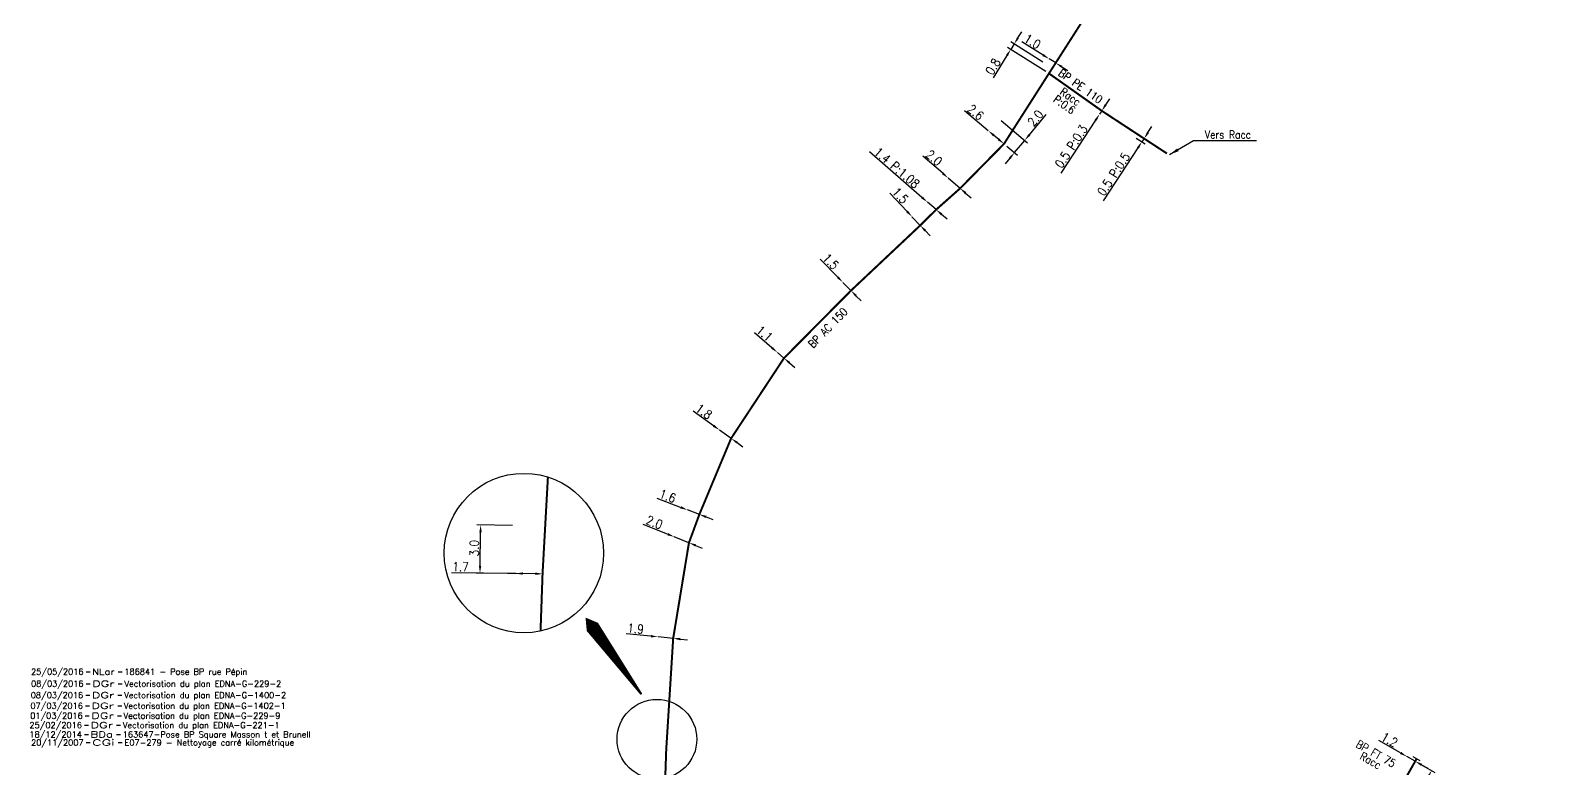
# Model space of a CAD drawing. Header units: millimetres. Extents: x 185000 to 186000, y 127990 to 129010.
# Drawn here: x 185510.9 to 185699.9, y 128261.5 to 128353.8 of the extents above; entities that cross this region are included whole.
import ezdxf
from ezdxf.enums import TextEntityAlignment as Align

# ---------------------------------------------------------------- set-up
doc = ezdxf.new("R2010")
doc.units = ezdxf.units.MM
doc.header["$PDMODE"] = 34
for name, pattern in [('L_25_AP', [2000, 1000, 1000]), ('L_25_FT', [2000, 1000, 1000]), ('L_RAC_PE', [3.5, 2, -1.5])]:
    doc.linetypes.add(name, pattern=pattern)
doc.layers.get('0').update_dxf_attribs({"linetype": 'CONTINUOUS'})
doc.layers.get('DEFPOINTS').update_dxf_attribs({"linetype": 'CONTINUOUS'})
for name, color, linetype in [('L_150', 1, 'CONTINUOUS'), ('L_170', 7, 'CONTINUOUS'), ('L_340', 7, 'CONTINUOUS'), ('L_900', 7, 'CONTINUOUS')]:
    doc.layers.add(name, color=color, linetype=linetype)
doc.layers.add('L_910', color=7, linetype='CONTINUOUS', plot=False)
doc.styles.get("Standard").update_dxf_attribs({"font": 'romans.shx', "width": 0.85})
doc.dimstyles.get("Standard").update_dxf_attribs({"dimtxt": 1.5, "dimasz": 1.2, "dimexe": 0.625, "dimexo": 0.625, "dimgap": 0.25, "dimtad": 1, "dimdec": 1, "dimzin": 0, "dimdsep": 46, "dimtxsty": 'Standard', "dimcen": -0.5, "dimadec": 0, "dimazin": 0, "dimtfac": 1, "dimtdec": 1, "dimtmove": 0, "dimatfit": 3, "dimfxl": 0, "dimtolj": 1, "dimtzin": 0, "dimarcsym": 0})

# ---------------------------------------------------------------- blocks, each defined once
blk = doc.blocks.new('GIS_MODF')
at = {"color": 0, "linetype": 'Continuous', "flags": 128}
for points in [[(-2.26, -0.01), (-1.76, -0.01)], [(1.76, -0.01), (2.26, -0.01)]]:
    blk.add_lwpolyline(points, dxfattribs=at)
at = {"color": 0, "linetype": 'Continuous'}
blk.add_attdef('DATE', text='', height=0.75, dxfattribs=at).set_placement((-2.58, -0.39), align=Align.RIGHT)
at = {"color": 0, "linetype": 'Continuous', "width": 3.590909}
blk.add_attdef('USER', text='', height=0.75, dxfattribs=at).set_placement((-1.52, -0.39), (1.31, -0.39), align=Align.FIT)
at = {"color": 0, "linetype": 'Continuous'}
blk.add_attdef('DESC', (2.53, -0.39), '', height=0.75, dxfattribs=at)
blk = doc.blocks.new('*D1712')
at = {"layer": 'DEFPOINTS', "color": 0, "linetype": 'Continuous', "transparency": 16777216}
for p in [(185567.22, 128291.95), (185571.68, 128291.89), (185574.96, 128285.84)]:
    blk.add_point(p, dxfattribs=at)
at = {"layer": 'L_900', "color": 0, "linetype": 'Continuous', "lineweight": -2, "transparency": 16777216}
for p, q in [((185571.21, 128291.89), (185566.75, 128291.95)), ((185567.15, 128286.85), (185567.21, 128291.05)), ((185574.49, 128285.85), (185566.67, 128285.95))]:
    blk.add_line(p, q, dxfattribs=at)
at = {"layer": 'L_900', "color": 0, "linetype": 'Continuous', "transparency": 16777216}
for points in [[(185567.06, 128291.05), (185567.36, 128291.04), (185567.22, 128291.95)], [(185567, 128286.85), (185567.3, 128286.84), (185567.14, 128285.95)]]:
    blk.add_solid(points, dxfattribs=at)
at = {"layer": 'L_900', "color": 0, "linetype": 'Continuous', "transparency": 16777216, "insert": (185566.43, 128289.05), "char_height": 1.125, "attachment_point": 5, "rotation": 89.248}
blk.add_mtext('\\A1;3.0', dxfattribs=at)
blk = doc.blocks.new('*D1713')
at = {"layer": 'DEFPOINTS', "color": 0, "linetype": 'Continuous', "transparency": 16777216}
for p in [(185571.6, 128285.89), (185571.6, 128285.89), (185574.96, 128285.84)]:
    blk.add_point(p, dxfattribs=at)
at = {"layer": 'L_900', "color": 0, "linetype": 'Continuous', "lineweight": -2, "transparency": 16777216}
for p, q in [((185571.6, 128285.89), (185563.59, 128285.99)), ((185574.06, 128285.86), (185572.5, 128285.88))]:
    blk.add_line(p, q, dxfattribs=at)
at = {"layer": 'L_900', "color": 0, "linetype": 'Continuous', "transparency": 16777216}
for points in [[(185572.5, 128286.03), (185572.49, 128285.73), (185571.6, 128285.89)], [(185574.06, 128286.01), (185574.05, 128285.71), (185574.96, 128285.84)]]:
    blk.add_solid(points, dxfattribs=at)
at = {"layer": 'L_900', "color": 0, "linetype": 'Continuous', "transparency": 16777216, "insert": (185564.72, 128286.73), "char_height": 1.125, "attachment_point": 5, "rotation": 359.248}
blk.add_mtext('\\A1;1.7', dxfattribs=at)
blk = doc.blocks.new('*D1714')
at = {"layer": 'DEFPOINTS', "color": 0, "linetype": 'Continuous', "transparency": 16777216}
for p in [(185631.91, 128342.8), (185632.64, 128339.58), (185635.23, 128340.02)]:
    blk.add_point(p, dxfattribs=at)
at = {"layer": 'L_150', "color": 0, "linetype": 'Continuous', "lineweight": -2, "transparency": 16777216}
for p, q in [((185632.27, 128342.5), (185635.59, 128339.72)), ((185635.81, 128340.71), (185637.91, 128343.23)), ((185633.95, 128338.49), (185635.23, 128340.02)), ((185633.38, 128337.79), (185632.8, 128337.1)), ((185633, 128339.28), (185634.31, 128338.18))]:
    blk.add_line(p, q, dxfattribs=at)
at = {"layer": 'L_150', "color": 0, "linetype": 'Continuous', "transparency": 16777216}
for points in [[(185635.7, 128340.81), (185635.93, 128340.62), (185635.23, 128340.02)], [(185633.26, 128337.89), (185633.49, 128337.7), (185633.95, 128338.49)]]:
    blk.add_solid(points, dxfattribs=at)
at = {"layer": 'L_150', "color": 0, "linetype": 'Continuous', "transparency": 16777216, "insert": (185636.57, 128342.8), "char_height": 1.125, "attachment_point": 5, "rotation": 50.1406}
blk.add_mtext('\\A1;2.0', dxfattribs=at)
blk = doc.blocks.new('*D1715')
at = {"layer": 'DEFPOINTS', "color": 0, "linetype": 'Continuous', "transparency": 16777216}
for p in [(185630.68, 128341.22), (185630.68, 128341.22), (185632.64, 128339.58)]:
    blk.add_point(p, dxfattribs=at)
at = {"layer": 'L_150', "color": 0, "linetype": 'Continuous', "lineweight": -2, "transparency": 16777216}
for p, q in [((185630.68, 128341.22), (185627.7, 128343.7)), ((185631.95, 128340.16), (185631.37, 128340.64))]:
    blk.add_line(p, q, dxfattribs=at)
at = {"layer": 'L_150', "color": 0, "linetype": 'Continuous', "transparency": 16777216}
for points in [[(185631.47, 128340.75), (185631.28, 128340.52), (185630.68, 128341.22)], [(185632.04, 128340.27), (185631.85, 128340.04), (185632.64, 128339.58)]]:
    blk.add_solid(points, dxfattribs=at)
at = {"layer": 'L_150', "color": 0, "linetype": 'Continuous', "transparency": 16777216, "insert": (185629.1, 128343.52), "char_height": 1.125, "attachment_point": 5, "rotation": 320.1406}
blk.add_mtext('\\A1;2.6', dxfattribs=at)
blk = doc.blocks.new('*D1716')
at = {"layer": 'DEFPOINTS', "color": 0, "linetype": 'Continuous', "transparency": 16777216}
for p in [(185625.67, 128335.31), (185625.67, 128335.31), (185627.16, 128334.02)]:
    blk.add_point(p, dxfattribs=at)
at = {"layer": 'L_150', "color": 0, "linetype": 'Continuous', "lineweight": -2, "transparency": 16777216}
for p, q in [((185624.99, 128335.9), (185622.5, 128338.04)), ((185627.16, 128334.02), (185625.67, 128335.31)), ((185627.84, 128333.43), (185628.52, 128332.84))]:
    blk.add_line(p, q, dxfattribs=at)
at = {"layer": 'L_150', "color": 0, "linetype": 'Continuous', "transparency": 16777216}
for points in [[(185625.08, 128336.01), (185624.89, 128335.78), (185625.67, 128335.31)], [(185627.94, 128333.55), (185627.74, 128333.32), (185627.16, 128334.02)]]:
    blk.add_solid(points, dxfattribs=at)
at = {"layer": 'L_150', "color": 0, "linetype": 'Continuous', "transparency": 16777216, "insert": (185623.89, 128337.83), "char_height": 1.125, "attachment_point": 5, "rotation": 319.2222}
blk.add_mtext('\\A1;2.0', dxfattribs=at)
blk = doc.blocks.new('*D1717')
at = {"layer": 'DEFPOINTS', "color": 0, "linetype": 'Continuous', "transparency": 16777216}
for p in [(185623.07, 128332.3), (185623.07, 128332.3), (185624.16, 128331.36)]:
    blk.add_point(p, dxfattribs=at)
at = {"layer": 'L_150', "color": 0, "linetype": 'Continuous', "lineweight": -2, "transparency": 16777216}
for p, q in [((185622.39, 128332.89), (185615.81, 128338.57)), ((185624.16, 128331.36), (185623.07, 128332.3)), ((185624.84, 128330.78), (185625.52, 128330.19))]:
    blk.add_line(p, q, dxfattribs=at)
at = {"layer": 'L_150', "color": 0, "linetype": 'Continuous', "transparency": 16777216}
for points in [[(185622.49, 128333), (185622.29, 128332.77), (185623.07, 128332.3)], [(185624.94, 128330.89), (185624.74, 128330.66), (185624.16, 128331.36)]]:
    blk.add_solid(points, dxfattribs=at)
at = {"layer": 'L_150', "color": 0, "linetype": 'Continuous', "transparency": 16777216, "insert": (185619.25, 128336.59), "char_height": 1.125, "attachment_point": 5, "rotation": 319.2222}
blk.add_mtext('\\A1;1.4 P:1.08', dxfattribs=at)
blk = doc.blocks.new('*D1718')
at = {"layer": 'DEFPOINTS', "color": 0, "linetype": 'Continuous', "transparency": 16777216}
for p in [(185621.14, 128330.48), (185621.14, 128330.48), (185622.17, 128329.39)]:
    blk.add_point(p, dxfattribs=at)
at = {"layer": 'L_150', "color": 0, "linetype": 'Continuous', "lineweight": -2, "transparency": 16777216}
for p, q in [((185620.52, 128331.13), (185618.36, 128333.41)), ((185622.17, 128329.39), (185621.14, 128330.48)), ((185622.79, 128328.74), (185623.41, 128328.08))]:
    blk.add_line(p, q, dxfattribs=at)
at = {"layer": 'L_150', "color": 0, "linetype": 'Continuous', "transparency": 16777216}
for points in [[(185620.63, 128331.24), (185620.41, 128331.03), (185621.14, 128330.48)], [(185622.9, 128328.84), (185622.68, 128328.64), (185622.17, 128329.39)]]:
    blk.add_solid(points, dxfattribs=at)
at = {"layer": 'L_150', "color": 0, "linetype": 'Continuous', "transparency": 16777216, "insert": (185619.67, 128333.12), "char_height": 1.125, "attachment_point": 5, "rotation": 313.4607}
blk.add_mtext('\\A1;1.5', dxfattribs=at)
blk = doc.blocks.new('*D1719')
at = {"layer": 'DEFPOINTS', "color": 0, "linetype": 'Continuous', "transparency": 16777216}
for p in [(185612.5, 128322.27), (185612.5, 128322.27), (185613.51, 128321.24)]:
    blk.add_point(p, dxfattribs=at)
at = {"layer": 'L_150', "color": 0, "linetype": 'Continuous', "lineweight": -2, "transparency": 16777216}
for p, q in [((185611.87, 128322.92), (185609.66, 128325.16)), ((185613.51, 128321.24), (185612.5, 128322.27)), ((185614.14, 128320.6), (185614.77, 128319.96))]:
    blk.add_line(p, q, dxfattribs=at)
at = {"layer": 'L_150', "color": 0, "linetype": 'Continuous', "transparency": 16777216}
for points in [[(185611.97, 128323.02), (185611.76, 128322.81), (185612.5, 128322.27)], [(185614.25, 128320.7), (185614.04, 128320.49), (185613.51, 128321.24)]]:
    blk.add_solid(points, dxfattribs=at)
at = {"layer": 'L_150', "color": 0, "linetype": 'Continuous', "transparency": 16777216, "insert": (185610.98, 128324.88), "char_height": 1.125, "attachment_point": 5, "rotation": 314.4959}
blk.add_mtext('\\A1;1.5', dxfattribs=at)
blk = doc.blocks.new('*D1720')
at = {"layer": 'DEFPOINTS', "color": 0, "linetype": 'Continuous', "transparency": 16777216}
for p in [(185604.32, 128313.5), (185604.32, 128313.5), (185605.14, 128312.8)]:
    blk.add_point(p, dxfattribs=at)
at = {"layer": 'L_150', "color": 0, "linetype": 'Continuous', "lineweight": -2, "transparency": 16777216}
for p, q in [((185603.64, 128314.09), (185601.47, 128315.96)), ((185605.14, 128312.8), (185604.32, 128313.5)), ((185605.82, 128312.21), (185606.51, 128311.62))]:
    blk.add_line(p, q, dxfattribs=at)
at = {"layer": 'L_150', "color": 0, "linetype": 'Continuous', "transparency": 16777216}
for points in [[(185603.74, 128314.2), (185603.54, 128313.98), (185604.32, 128313.5)], [(185605.92, 128312.33), (185605.73, 128312.1), (185605.14, 128312.8)]]:
    blk.add_solid(points, dxfattribs=at)
at = {"layer": 'L_150', "color": 0, "linetype": 'Continuous', "transparency": 16777216, "insert": (185602.7, 128315.89), "char_height": 1.125, "attachment_point": 5, "rotation": 319.3192}
blk.add_mtext('\\A1;1.1', dxfattribs=at)
blk = doc.blocks.new('*D1721')
at = {"layer": 'DEFPOINTS', "color": 0, "linetype": 'Continuous', "transparency": 16777216}
for p in [(185593.07, 128293.84), (185593.07, 128293.84), (185594.56, 128293.27)]:
    blk.add_point(p, dxfattribs=at)
at = {"layer": 'L_150', "color": 0, "linetype": 'Continuous', "lineweight": -2, "transparency": 16777216}
for p, q in [((185592.22, 128294.15), (185589.28, 128295.26)), ((185594.56, 128293.27), (185593.07, 128293.84)), ((185595.41, 128292.96), (185596.25, 128292.64))]:
    blk.add_line(p, q, dxfattribs=at)
at = {"layer": 'L_150', "color": 0, "linetype": 'Continuous', "transparency": 16777216}
for points in [[(185592.28, 128294.3), (185592.17, 128294.01), (185593.07, 128293.84)], [(185595.46, 128293.1), (185595.35, 128292.82), (185594.56, 128293.27)]]:
    blk.add_solid(points, dxfattribs=at)
at = {"layer": 'L_150', "color": 0, "linetype": 'Continuous', "transparency": 16777216, "insert": (185590.6, 128295.57), "char_height": 1.125, "attachment_point": 5, "rotation": 339.3777}
blk.add_mtext('\\A1;1.6', dxfattribs=at)
blk = doc.blocks.new('*D1722')
at = {"layer": 'DEFPOINTS', "color": 0, "linetype": 'Continuous', "transparency": 16777216}
for p in [(185591.43, 128290.47), (185591.43, 128290.47), (185593.26, 128289.73)]:
    blk.add_point(p, dxfattribs=at)
at = {"layer": 'L_150', "color": 0, "linetype": 'Continuous', "lineweight": -2, "transparency": 16777216}
for p, q in [((185590.59, 128290.8), (185587.55, 128292.03)), ((185593.26, 128289.73), (185591.43, 128290.47)), ((185594.09, 128289.39), (185594.93, 128289.06))]:
    blk.add_line(p, q, dxfattribs=at)
at = {"layer": 'L_150', "color": 0, "linetype": 'Continuous', "transparency": 16777216}
for points in [[(185590.65, 128290.94), (185590.54, 128290.66), (185591.43, 128290.47)], [(185594.15, 128289.53), (185594.04, 128289.26), (185593.26, 128289.73)]]:
    blk.add_solid(points, dxfattribs=at)
at = {"layer": 'L_150', "color": 0, "linetype": 'Continuous', "transparency": 16777216, "insert": (185588.94, 128292.28), "char_height": 1.125, "attachment_point": 5, "rotation": 338.0798}
blk.add_mtext('\\A1;2.0', dxfattribs=at)
blk = doc.blocks.new('*D1723')
at = {"layer": 'DEFPOINTS', "color": 0, "linetype": 'Continuous', "transparency": 16777216}
for p in [(185589.4, 128277.97), (185589.4, 128277.97), (185591.29, 128277.78)]:
    blk.add_point(p, dxfattribs=at)
at = {"layer": 'L_150', "color": 0, "linetype": 'Continuous', "lineweight": -2, "transparency": 16777216}
for p, q in [((185588.5, 128278.06), (185585.42, 128278.36)), ((185591.29, 128277.78), (185589.4, 128277.97)), ((185592.19, 128277.69), (185593.08, 128277.6))]:
    blk.add_line(p, q, dxfattribs=at)
at = {"layer": 'L_150', "color": 0, "linetype": 'Continuous', "transparency": 16777216}
for points in [[(185588.52, 128278.2), (185588.49, 128277.91), (185589.4, 128277.97)], [(185592.2, 128277.84), (185592.17, 128277.54), (185591.29, 128277.78)]]:
    blk.add_solid(points, dxfattribs=at)
at = {"layer": 'L_150', "color": 0, "linetype": 'Continuous', "transparency": 16777216, "insert": (185586.59, 128279), "char_height": 1.125, "attachment_point": 5, "rotation": 354.3439}
blk.add_mtext('\\A1;1.9', dxfattribs=at)
blk = doc.blocks.new('*D1724')
at = {"layer": 'DEFPOINTS', "color": 0, "linetype": 'Continuous', "transparency": 16777216}
for p in [(185638.29, 128350.2), (185638.29, 128350.2), (185639.1, 128349.69)]:
    blk.add_point(p, dxfattribs=at)
at = {"layer": 'L_150', "color": 0, "linetype": 'Continuous', "lineweight": -2, "transparency": 16777216}
for p, q in [((185637.52, 128350.68), (185634.86, 128352.34)), ((185639.1, 128349.69), (185638.29, 128350.2)), ((185639.87, 128349.22), (185640.63, 128348.74))]:
    blk.add_line(p, q, dxfattribs=at)
at = {"layer": 'L_150', "color": 0, "linetype": 'Continuous', "transparency": 16777216}
for points in [[(185637.6, 128350.81), (185637.44, 128350.55), (185638.29, 128350.2)], [(185639.94, 128349.34), (185639.79, 128349.09), (185639.1, 128349.69)]]:
    blk.add_solid(points, dxfattribs=at)
at = {"layer": 'L_150', "color": 0, "linetype": 'Continuous', "transparency": 16777216, "insert": (185636.2, 128352.38), "char_height": 1.125, "attachment_point": 5, "rotation": 328.0569}
blk.add_mtext('\\A1;1.0', dxfattribs=at)
blk = doc.blocks.new('*D1728')
at = {"layer": 'DEFPOINTS', "color": 0, "linetype": 'Continuous', "transparency": 16777216}
for p in [(185633.91, 128352.06), (185637.89, 128349.56), (185638.26, 128348.38)]:
    blk.add_point(p, dxfattribs=at)
at = {"layer": 'L_170', "color": 0, "linetype": 'Continuous', "lineweight": -2, "transparency": 16777216}
for p, q in [((185634.38, 128352.82), (185634.86, 128353.59)), ((185637.87, 128348.63), (185633.09, 128351.63)), ((185633.91, 128352.06), (185633.48, 128351.38)), ((185637.49, 128349.81), (185633.51, 128352.31)), ((185633.01, 128350.62), (185631.27, 128347.84))]:
    blk.add_line(p, q, dxfattribs=at)
at = {"layer": 'L_170', "color": 0, "linetype": 'Continuous', "transparency": 16777216}
for points in [[(185634.26, 128352.9), (185634.51, 128352.74), (185633.91, 128352.06)], [(185632.88, 128350.7), (185633.13, 128350.54), (185633.48, 128351.38)]]:
    blk.add_solid(points, dxfattribs=at)
at = {"layer": 'L_170', "color": 0, "linetype": 'Continuous', "transparency": 16777216, "insert": (185631.26, 128349.24), "char_height": 1.125, "attachment_point": 5, "rotation": 58.0569}
blk.add_mtext('\\A1;0.8', dxfattribs=at)
blk = doc.blocks.new('*D1729')
at = {"layer": 'DEFPOINTS', "color": 0, "linetype": 'Continuous', "transparency": 16777216}
for p in [(185644.59, 128343.29), (185644.59, 128343.29), (185644.86, 128343.71)]:
    blk.add_point(p, dxfattribs=at)
at = {"layer": 'L_170', "color": 0, "linetype": 'Continuous', "lineweight": -2, "transparency": 16777216}
for p, q in [((185645.35, 128344.46), (185645.85, 128345.21)), ((185644.86, 128343.71), (185644.59, 128343.29)), ((185644.09, 128342.54), (185639.75, 128335.91))]:
    blk.add_line(p, q, dxfattribs=at)
at = {"layer": 'L_170', "color": 0, "linetype": 'Continuous', "transparency": 16777216}
for points in [[(185643.97, 128342.62), (185644.22, 128342.45), (185644.59, 128343.29)], [(185645.23, 128344.54), (185645.48, 128344.38), (185644.86, 128343.71)]]:
    blk.add_solid(points, dxfattribs=at)
at = {"layer": 'L_170', "color": 0, "linetype": 'Continuous', "transparency": 16777216, "insert": (185641.05, 128339.26), "char_height": 1.125, "attachment_point": 5, "rotation": 56.7825}
blk.add_mtext('\\A1;0.5 P:0.3', dxfattribs=at)
blk = doc.blocks.new('*D1730')
at = {"layer": 'DEFPOINTS', "color": 0, "linetype": 'Continuous', "transparency": 16777216}
for p in [(185648.77, 128340.55), (185649.04, 128340.97), (185649.87, 128339.83)]:
    blk.add_point(p, dxfattribs=at)
at = {"layer": 'L_170', "color": 0, "linetype": 'Continuous', "lineweight": -2, "transparency": 16777216}
for p, q in [((185650.64, 128341), (185651.13, 128341.75)), ((185649.16, 128340.29), (185650.27, 128339.57)), ((185649.43, 128340.71), (185650.54, 128339.99)), ((185650.15, 128340.24), (185649.87, 128339.83)), ((185649.38, 128339.07), (185645.04, 128332.44))]:
    blk.add_line(p, q, dxfattribs=at)
at = {"layer": 'L_170', "color": 0, "linetype": 'Continuous', "transparency": 16777216}
for points in [[(185649.26, 128339.16), (185649.51, 128338.99), (185649.87, 128339.83)], [(185650.52, 128341.08), (185650.77, 128340.92), (185650.15, 128340.24)]]:
    blk.add_solid(points, dxfattribs=at)
at = {"layer": 'L_170', "color": 0, "linetype": 'Continuous', "transparency": 16777216, "insert": (185646.34, 128335.79), "char_height": 1.125, "attachment_point": 5, "rotation": 56.7825}
blk.add_mtext('\\A1;0.5 P:0.5', dxfattribs=at)
blk = doc.blocks.new('*D1747')
at = {"layer": 'DEFPOINTS', "color": 0, "linetype": 'Continuous', "transparency": 16777216}
for p in [(185684.04, 128262.42), (185678.96, 128255.88), (185682.06, 128254.12)]:
    blk.add_point(p, dxfattribs=at)
at = {"layer": 'L_340', "color": 0, "linetype": 'Continuous', "lineweight": -2, "transparency": 16777216}
for p, q in [((185684.45, 128262.19), (185686.5, 128261.03)), ((185685.65, 128260.48), (185682.5, 128254.91)), ((185679.37, 128255.65), (185682.46, 128253.89)), ((185682.06, 128254.12), (185679.98, 128250.46))]:
    blk.add_line(p, q, dxfattribs=at)
at = {"layer": 'L_340', "color": 0, "linetype": 'Continuous', "transparency": 16777216}
for points in [[(185685.52, 128260.55), (185685.78, 128260.4), (185686.1, 128261.26)], [(185682.37, 128254.98), (185682.63, 128254.83), (185682.06, 128254.12)]]:
    blk.add_solid(points, dxfattribs=at)
at = {"layer": 'L_340', "color": 0, "linetype": 'Continuous', "transparency": 16777216, "insert": (185679.91, 128251.86), "char_height": 1.125, "attachment_point": 5, "rotation": 60.4819}
blk.add_mtext('\\A1;8.2', dxfattribs=at)
blk = doc.blocks.new('*D1748')
at = {"layer": 'DEFPOINTS', "color": 0, "linetype": 'Continuous', "transparency": 16777216}
for p in [(185683, 128263.01), (185683, 128263.01), (185684.04, 128262.42)]:
    blk.add_point(p, dxfattribs=at)
at = {"layer": 'L_340', "color": 0, "linetype": 'Continuous', "lineweight": -2, "transparency": 16777216}
for p, q in [((185682.21, 128263.46), (185679.48, 128265.01)), ((185684.04, 128262.42), (185683, 128263.01)), ((185684.83, 128261.98), (185685.61, 128261.54))]:
    blk.add_line(p, q, dxfattribs=at)
at = {"layer": 'L_340', "color": 0, "linetype": 'Continuous', "transparency": 16777216}
for points in [[(185682.29, 128263.59), (185682.14, 128263.33), (185683, 128263.01)], [(185684.9, 128262.11), (185684.75, 128261.85), (185684.04, 128262.42)]]:
    blk.add_solid(points, dxfattribs=at)
at = {"layer": 'L_340', "color": 0, "linetype": 'Continuous', "transparency": 16777216, "insert": (185680.83, 128265.11), "char_height": 1.125, "attachment_point": 5, "rotation": 330.4819}
blk.add_mtext('\\A1;1.2', dxfattribs=at)
blk = doc.blocks.new('L_340_07')
at = {"color": 0, "linetype": 'Continuous', "const_width": 0.25, "flags": 128}
blk.add_lwpolyline([(0, 0), (0.35, 0)], dxfattribs=at)
at = {"color": 0, "linetype": 'Continuous', "flags": 128}
blk.add_lwpolyline([(0.35, -0.5), (0.35, 0.5)], dxfattribs=at)
at = {"color": 0, "linetype": 'Continuous', "width": 0.75, "flags": 3}
for tag, p in [('DEF_LEG', (0.72, -3.47)), ('DEF_COUP', (0.72, -5.97)), ('DEF_TYPE', (0.72, -8.47))]:
    blk.add_attdef(tag, text='', height=1.2, dxfattribs=at).set_placement(p, align=Align.MIDDLE)
blk = doc.blocks.new('*D1754')
at = {"layer": 'DEFPOINTS', "color": 0, "linetype": 'Continuous', "transparency": 16777216}
for p in [(185597.07, 128303.82), (185597.07, 128303.82), (185598.53, 128302.77)]:
    blk.add_point(p, dxfattribs=at)
at = {"layer": 'L_150', "color": 0, "linetype": 'Continuous', "lineweight": -2, "transparency": 16777216}
for p, q in [((185596.34, 128304.34), (185593.78, 128306.17)), ((185598.53, 128302.77), (185597.07, 128303.82)), ((185599.27, 128302.25), (185600, 128301.73))]:
    blk.add_line(p, q, dxfattribs=at)
at = {"layer": 'L_150', "color": 0, "linetype": 'Continuous', "transparency": 16777216}
for points in [[(185596.42, 128304.46), (185596.25, 128304.22), (185597.07, 128303.82)], [(185599.35, 128302.37), (185599.18, 128302.13), (185598.53, 128302.77)]]:
    blk.add_solid(points, dxfattribs=at)
at = {"layer": 'L_150', "color": 0, "linetype": 'Continuous', "transparency": 16777216, "insert": (185595.13, 128306.13), "char_height": 1.125, "attachment_point": 5, "rotation": 324.473}
blk.add_mtext('\\A1;1.8', dxfattribs=at)

msp = doc.modelspace()

# ---------------------------------------------------------------- linework, layer by layer
at = {"layer": 'L_150', "linetype": 'L_25_AP', "ltscale": 0.5, "const_width": 0.25, "flags": 128}
msp.add_lwpolyline([(185601.89, 128197.41), (185596, 128203.74), (185595.96, 128203.98), (185595.17, 128209.01), (185595.17, 128209.01), (185593.91, 128218.73), (185593.91, 128218.73), (185593.91, 128218.73), (185592.17, 128230.51), (185591.91, 128232.25), (185590.08, 128244.57), (185590.08, 128244.57), (185590, 128251.85), (185590, 128251.85), (185590.42, 128263.89), (185590.42, 128263.89), (185590.42, 128263.89), (185590.42, 128263.89), (185590.42, 128263.89), (185590.42, 128263.89), (185590.42, 128263.89), (185590.42, 128263.89), (185590.42, 128263.89), (185590.42, 128263.89), (185590.42, 128263.89), (185590.42, 128263.89), (185590.42, 128263.89), (185590.42, 128263.89), (185590.42, 128263.89), (185590.42, 128263.89), (185590.42, 128263.89), (185590.42, 128263.89), (185591.29, 128277.78), (185591.29, 128277.78), (185591.29, 128277.78), (185593.26, 128289.73), (185593.26, 128289.73), (185594.56, 128293.27), (185594.56, 128293.27), (185598.53, 128302.77), (185598.53, 128302.77), (185605.14, 128312.8), (185605.14, 128312.8), (185613.51, 128321.24), (185613.51, 128321.24), (185622.17, 128329.39), (185622.17, 128329.39), (185624.16, 128331.36), (185624.16, 128331.36), (185627.16, 128334.02), (185627.16, 128334.02), (185632.64, 128339.58), (185638.26, 128348.38), (185639.1, 128349.69), (185639.1, 128349.69), (185643.09, 128355.93), (185643.09, 128355.93), (185645.52, 128359.84), (185645.52, 128359.84), (185645.52, 128359.84), (185651.86, 128370), (185651.86, 128370), (185657.57, 128380.49), (185657.57, 128380.49), (185658.84, 128381.06), (185665.21, 128394.52), (185665.44, 128394.98), (185665.67, 128395.45), (185667.43, 128398.98), (185673.6, 128401.95), (185674.41, 128403.82), (185674.51, 128404.05), (185676.41, 128408.4), (185681.62, 128409.43, 0.138492), (185681.86, 128409.55), (185682.16, 128409.83), (185705.46, 128431.34), (185707.37, 128433.1), (185710.76, 128435.91), (185721.74, 128444.19)], format="xyb", dxfattribs=at)
at = {"layer": 'L_150', "linetype": 'L_25_FT', "ltscale": 0.5, "const_width": 0.25, "flags": 128}
msp.add_lwpolyline([(185684.04, 128262.42), (185683.01, 128260.6), (185680, 128255.29), (185672.28, 128249.63), (185664.62, 128243.51), (185663.61, 128242.71), (185663.61, 128242.71), (185662.54, 128241.36), (185660.1, 128238.32), (185660.1, 128238.32), (185654.58, 128230.87), (185654.46, 128230.71)], dxfattribs=at)
at = {"layer": 'L_170', "linetype": 'L_RAC_PE', "ltscale": 0.5, "const_width": 0.25, "flags": 128}
msp.add_lwpolyline([(185638.26, 128348.38), (185644.86, 128343.71), (185649.04, 128340.97), (185653, 128338.38)], dxfattribs=at)
at = {"layer": 'L_900', "color": 1, "linetype": 'Continuous', "ltscale": 0.5, "const_width": 0.25, "flags": 128}
msp.add_lwpolyline([(185575.63, 128297.93), (185574.96, 128285.84), (185574.71, 128278.7)], dxfattribs=at)
at = {"layer": 'L_900', "color": 254, "linetype": 'Continuous'}
msp.add_lwpolyline([(185587.32, 128270.79, 0.262, 1.57, 0), (185581.88, 128278.26, 3.15, 0, 0), (185580.33, 128280.38, 3.15, 0, 0)], format="xyseb", dxfattribs=at)
at = {"layer": 'L_900', "ltscale": 0.5}
for centre, radius in [((185572.63, 128288.44), 9.96), ((185589.26, 128265.18), 4.98)]:
    msp.add_circle(centre, radius, dxfattribs=at)

# ---------------------------------------------------------------- block references
at = {"layer": 'L_340', "ltscale": 0.5, "rotation": 60.48190301230672}
msp.add_blockref('L_340_07', (185684.04, 128262.42), dxfattribs=at)
at = {"layer": 'L_910'}
ref = msp.add_blockref('GIS_MODF', (185520.16, 128273.62), dxfattribs=at)
ref.add_attrib('DATE', '25/05/2016', dxfattribs={"layer": '0', "color": 0, "linetype": 'Continuous', "height": 0.75}).set_placement((185517.58, 128273.24), align=Align.RIGHT)
ref.add_attrib('USER', 'NLar', dxfattribs={"layer": '0', "color": 0, "linetype": 'Continuous', "height": 0.75, "width": 1.128571}).set_placement((185518.65, 128273.24), (185521.47, 128273.24), align=Align.FIT)
ref.add_attrib('DESC', '186841 - Pose BP rue Pépin', (185522.69, 128273.24), dxfattribs={"layer": '0', "color": 0, "linetype": 'Continuous', "height": 0.75})
ref = msp.add_blockref('GIS_MODF', (185520.16, 128272.12), dxfattribs=at)
ref.add_attrib('DATE', '08/03/2016', dxfattribs={"layer": '0', "color": 0, "linetype": 'Continuous', "height": 0.75}).set_placement((185517.58, 128271.74), align=Align.RIGHT)
ref.add_attrib('USER', 'DGr', dxfattribs={"layer": '0', "color": 0, "linetype": 'Continuous', "height": 0.75, "width": 1.462963}).set_placement((185518.65, 128271.74), (185521.47, 128271.74), align=Align.FIT)
ref.add_attrib('DESC', 'Vectorisation du plan EDNA-G-229-2', (185522.69, 128271.74), dxfattribs={"layer": '0', "color": 0, "linetype": 'Continuous', "height": 0.75})
ref = msp.add_blockref('GIS_MODF', (185520.09, 128269.37), dxfattribs=at)
ref.add_attrib('DATE', '07/03/2016', dxfattribs={"layer": '0', "color": 0, "linetype": 'Continuous', "height": 0.75}).set_placement((185517.5, 128268.98), align=Align.RIGHT)
ref.add_attrib('USER', 'DGr', dxfattribs={"layer": '0', "color": 0, "linetype": 'Continuous', "height": 0.75, "width": 1.462963}).set_placement((185518.57, 128268.98), (185521.39, 128268.98), align=Align.FIT)
ref.add_attrib('DESC', 'Vectorisation du plan EDNA-G-1402-1', (185522.61, 128268.98), dxfattribs={"layer": '0', "color": 0, "linetype": 'Continuous', "height": 0.75})
ref = msp.add_blockref('GIS_MODF', (185520.13, 128270.7), dxfattribs=at)
ref.add_attrib('DATE', '08/03/2016', dxfattribs={"layer": '0', "color": 0, "linetype": 'Continuous', "height": 0.75}).set_placement((185517.54, 128270.31), align=Align.RIGHT)
ref.add_attrib('USER', 'DGr', dxfattribs={"layer": '0', "color": 0, "linetype": 'Continuous', "height": 0.75, "width": 1.462963}).set_placement((185518.61, 128270.31), (185521.43, 128270.31), align=Align.FIT)
ref.add_attrib('DESC', 'Vectorisation du plan EDNA-G-1400-2', (185522.66, 128270.31), dxfattribs={"layer": '0', "color": 0, "linetype": 'Continuous', "height": 0.75})
ref = msp.add_blockref('GIS_MODF', (185520.06, 128268.13), dxfattribs=at)
ref.add_attrib('DATE', '01/03/2016', dxfattribs={"layer": '0', "color": 0, "linetype": 'Continuous', "height": 0.75}).set_placement((185517.48, 128267.74), align=Align.RIGHT)
ref.add_attrib('USER', 'DGr', dxfattribs={"layer": '0', "color": 0, "linetype": 'Continuous', "height": 0.75, "width": 1.462963}).set_placement((185518.55, 128267.74), (185521.37, 128267.74), align=Align.FIT)
ref.add_attrib('DESC', 'Vectorisation du plan EDNA-G-229-9', (185522.59, 128267.74), dxfattribs={"layer": '0', "color": 0, "linetype": 'Continuous', "height": 0.75})
ref = msp.add_blockref('GIS_MODF', (185519.96, 128266.94), dxfattribs=at)
ref.add_attrib('DATE', '25/02/2016', dxfattribs={"layer": '0', "color": 0, "linetype": 'Continuous', "height": 0.75}).set_placement((185517.38, 128266.56), align=Align.RIGHT)
ref.add_attrib('USER', 'DGr', dxfattribs={"layer": '0', "color": 0, "linetype": 'Continuous', "height": 0.75, "width": 1.462963}).set_placement((185518.45, 128266.56), (185521.27, 128266.56), align=Align.FIT)
ref.add_attrib('DESC', 'Vectorisation du plan EDNA-G-221-1', (185522.49, 128266.56), dxfattribs={"layer": '0', "color": 0, "linetype": 'Continuous', "height": 0.75})
ref = msp.add_blockref('GIS_MODF', (185519.96, 128265.79), dxfattribs=at)
ref.add_attrib('DATE', '18/12/2014', dxfattribs={"layer": '0', "color": 0, "linetype": 'Continuous', "height": 0.75}).set_placement((185517.38, 128265.4), align=Align.RIGHT)
ref.add_attrib('USER', 'BDa', dxfattribs={"layer": '0', "color": 0, "linetype": 'Continuous', "height": 0.75, "width": 1.385965}).set_placement((185518.45, 128265.4), (185521.27, 128265.4), align=Align.FIT)
ref.add_attrib('DESC', '163647-Pose BP Square Masson t et Brunell', (185522.49, 128265.4), dxfattribs={"layer": '0', "color": 0, "linetype": 'Continuous', "height": 0.75})
ref = msp.add_blockref('GIS_MODF', (185520.17, 128264.77), dxfattribs=at)
ref.add_attrib('DATE', '20/11/2007', dxfattribs={"layer": '0', "color": 0, "linetype": 'Continuous', "height": 0.75}).set_placement((185517.59, 128264.38), align=Align.RIGHT)
ref.add_attrib('USER', 'CGi', dxfattribs={"layer": '0', "color": 0, "linetype": 'Continuous', "height": 0.75, "width": 1.680851}).set_placement((185518.66, 128264.38), (185521.48, 128264.38), align=Align.FIT)
ref.add_attrib('DESC', 'E07-279 - Nettoyage carré kilométrique', (185522.7, 128264.38), dxfattribs={"layer": '0', "color": 0, "linetype": 'Continuous', "height": 0.75})

# ---------------------------------------------------------------- texts
at = {"layer": 'L_150', "linetype": 'Continuous', "width": 0.85}
msp.add_text('BP AC 150', height=1, rotation=45.862, dxfattribs=at).set_placement((185610.62, 128316.59), align=Align.MIDDLE)
at = {"layer": 'L_170', "linetype": 'Continuous', "width": 0.85}
for s, rotation, p in [('BP PE 110', 324.6729, (185642.21, 128346.79)), ('P:0.6', 324.6729, (185640.19, 128344.49)), ('Racc', 324.6729, (185640.94, 128345.47)), ('BP FT 75', 330.4819, (185679.13, 128263.36)), ('Racc', 330.4819, (185678.47, 128262.51))]:
    msp.add_text(s, height=1, rotation=rotation, dxfattribs=at).set_placement(p, align=Align.MIDDLE)
at = {"layer": 'L_170', "linetype": 'Continuous', "insert": (185657.76, 128340.73), "char_height": 1, "attachment_point": 4}
msp.add_mtext('Vers Racc', dxfattribs=at)

# ---------------------------------------------------------------- dimensions: what is measured, and where the dimension line sits
at = {"layer": 'L_150', "linetype": 'Continuous'}
for base, p1, p2, angle, override, picture, middle in [((185638.29, 128350.2), (185639.1, 128349.69), (185638.29, 128350.2), 328.0569, {"dimscale": 0.75, "dimlfac": 1, "dimlunit": 2, "dimatfit": 0}, '*D1724', (185635.81, 128351.75)), ((185630.68, 128341.22), (185632.64, 128339.58), (185630.68, 128341.22), 320.1406, {"dimscale": 0.75}, '*D1715', (185628.62, 128342.94)), ((185635.23, 128340.02), (185632.64, 128339.58), (185631.91, 128342.8), 230.1406, {"dimscale": 0.75, "dimatfit": 0}, '*D1714', (185637.15, 128342.32)), ((185625.67, 128335.31), (185627.16, 128334.02), (185625.67, 128335.31), 319.2222, {"dimscale": 0.75, "dimlfac": 1, "dimlunit": 2, "dimatfit": 0}, '*D1716', (185623.4, 128337.26)), ((185621.14, 128330.48), (185622.17, 128329.39), (185621.14, 128330.48), 313.4607, {"dimscale": 0.75, "dimlfac": 1, "dimlunit": 2, "dimatfit": 0}, '*D1718', (185619.13, 128332.6)), ((185612.49619, 128322.27423), (185613.51244, 128321.23994), (185612.49619, 128322.27423), 314.49592, {"dimscale": 0.75, "dimatfit": 0}, '*D1719', (185610.449, 128324.35777)), ((185604.32, 128313.5), (185605.14, 128312.8), (185604.32, 128313.5), 319.3192, {"dimscale": 0.75, "dimatfit": 0}, '*D1720', (185602.21, 128315.32)), ((185597.07, 128303.82), (185598.53, 128302.77), (185597.07, 128303.82), 324.473, {"dimscale": 0.75, "dimlfac": 1, "dimlunit": 2, "dimatfit": 0}, '*D1754', (185594.69, 128305.52)), ((185593.07, 128293.84), (185594.56, 128293.27), (185593.07, 128293.84), 339.3777, {"dimscale": 0.75, "dimatfit": 0}, '*D1721', (185590.33, 128294.87)), ((185591.43, 128290.47), (185593.26, 128289.73), (185591.43, 128290.47), 338.0798, {"dimscale": 0.75, "dimatfit": 0}, '*D1722', (185588.66, 128291.58)), ((185589.4, 128277.97), (185591.29, 128277.78), (185589.4, 128277.97), 354.3439, {"dimscale": 0.75, "dimatfit": 0}, '*D1723', (185586.52, 128278.25))]:
    dim = msp.add_linear_dim(base=base, p1=p1, p2=p2, angle=angle, dimstyle='Standard', override=override, dxfattribs=at)
    dim.commit()
    dim.dimension.update_dxf_attribs({"geometry": picture, "text_midpoint": middle, "dimtype": 160})
dim = msp.add_linear_dim(base=(185623.07, 128332.3), p1=(185624.16, 128331.36), p2=(185623.07, 128332.3), angle=319.2222, text='<> P:1.08', dimstyle='Standard', override={"dimscale": 0.75, "dimatfit": 0}, dxfattribs=at)
dim.commit()
dim.dimension.update_dxf_attribs({"geometry": '*D1717', "text_midpoint": (185618.76, 128336.02), "dimtype": 160})
at = {"layer": 'L_170', "linetype": 'Continuous'}
dim = msp.add_linear_dim(base=(185633.91, 128352.06), p1=(185638.26, 128348.38), p2=(185637.89, 128349.56), angle=238.0569, dimstyle='Standard', override={"dimscale": 0.75, "dimatfit": 0}, dxfattribs=at)
dim.commit()
dim.dimension.update_dxf_attribs({"geometry": '*D1728', "text_midpoint": (185631.9, 128348.84), "dimtype": 160})
for base, p1, p2, text, override, picture, middle in [((185644.59, 128343.29), (185644.86, 128343.71), (185644.59, 128343.29), '<> P:0.3', {"dimscale": 0.75, "dimlfac": 1, "dimlunit": 2, "dimatfit": 0}, '*D1729', (185641.68, 128338.85)), ((185649.87, 128339.83), (185649.04, 128340.97), (185648.77, 128340.55), '<> P:0.5', {"dimscale": 0.75, "dimatfit": 0}, '*D1730', (185646.96, 128335.38))]:
    dim = msp.add_linear_dim(base=base, p1=p1, p2=p2, angle=56.7825, text=text, dimstyle='Standard', override=override, dxfattribs=at)
    dim.commit()
    dim.dimension.update_dxf_attribs({"geometry": picture, "text_midpoint": middle, "dimtype": 160})
at = {"layer": 'L_340', "linetype": 'Continuous'}
for base, p2, angle, override, picture, middle in [((185683, 128263.01), (185683, 128263.01), 330.4819, {"dimscale": 0.75, "dimlfac": 1, "dimlunit": 2, "dimatfit": 0}, '*D1748', (185680.46, 128264.45)), ((185682.06, 128254.12), (185678.96, 128255.88), 60.4819, {"dimscale": 0.75}, '*D1747', (185680.57, 128251.49))]:
    dim = msp.add_linear_dim(base=base, p1=(185684.04, 128262.42), p2=p2, angle=angle, dimstyle='Standard', override=override, dxfattribs=at)
    dim.commit()
    dim.dimension.update_dxf_attribs({"geometry": picture, "text_midpoint": middle, "dimtype": 160})
at = {"layer": 'L_900', "color": 1, "linetype": 'Continuous'}
for base, p2, angle, text, picture, middle in [((185567.22, 128291.95), (185571.68, 128291.89), 269.248, '3.0', '*D1712', (185567.18, 128289.04)), ((185571.6, 128285.89), (185571.6, 128285.89), 359.248, '1.7', '*D1713', (185564.71, 128285.98))]:
    dim = msp.add_linear_dim(base=base, p1=(185574.96, 128285.84), p2=p2, angle=angle, text=text, dimstyle='Standard', override={"dimscale": 0.75}, dxfattribs=at)
    dim.commit()
    dim.dimension.update_dxf_attribs({"geometry": picture, "text_midpoint": middle, "dimtype": 160})

# ---------------------------------------------------------------- leaders
at = {"layer": 'L_170', "linetype": 'Continuous', "annotation_type": 0, "has_hookline": 1, "hookline_direction": 0, "text_width": 6.44}
msp.add_leader([(185653.34, 128338.23), (185656.31, 128339.98), (185657.51, 128339.98)], dimstyle='Standard', dxfattribs=at)

doc.saveas('drawing.dxf')
